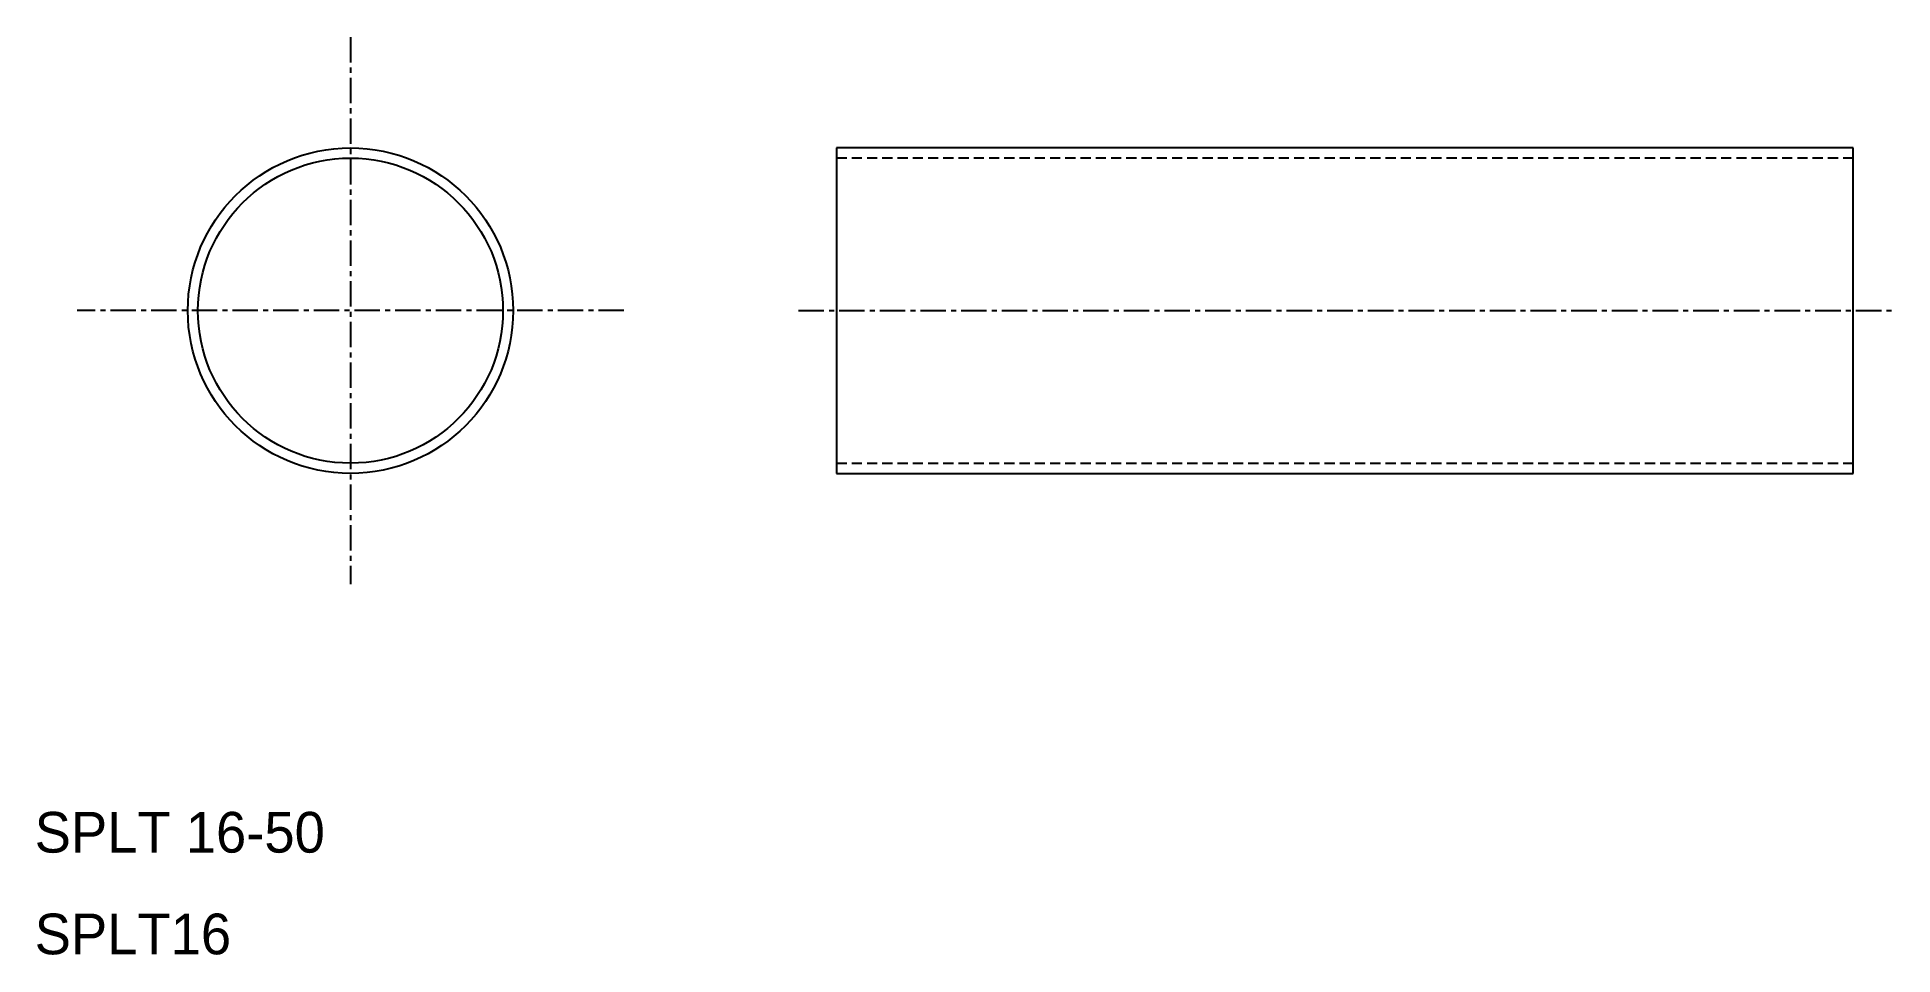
# Model space of a CAD drawing. Extents: x 10.1 to 101.4, y 10 to 55.1.
import ezdxf

# ---------------------------------------------------------------- set-up
doc = ezdxf.new("R2010")
doc.units = 0
doc.linetypes.add('CENTER', pattern=[2, 1.25, -0.25, 0.25, -0.25])
doc.linetypes.add('DASHED', pattern=[0.75, 0.5, -0.25])
doc.layers.get('0').update_dxf_attribs({"linetype": 'CONTINUOUS'})
doc.layers.add('CENTER', color=1, linetype='CENTER')

msp = doc.modelspace()

# ---------------------------------------------------------------- linework, layer by layer
at = {"color": 7, "linetype": 'CONTINUOUS'}
for p, q in [((99.434, 49.647), (49.434, 49.647)), ((49.434, 49.647), (49.434, 33.647)), ((99.434, 33.647), (99.434, 49.647)), ((49.434, 33.647), (99.434, 33.647))]:
    msp.add_line(p, q, dxfattribs=at)
at = {"color": 3, "linetype": 'DASHED'}
for p, q in [((99.434, 49.147), (49.434, 49.147)), ((49.434, 34.147), (99.434, 34.147))]:
    msp.add_line(p, q, dxfattribs=at)
at = {"color": 7, "linetype": 'CONTINUOUS'}
for radius in [8, 7.5]:
    msp.add_circle((25.532, 41.647), radius, dxfattribs=at)
at = {"layer": 'CENTER', "color": 1, "linetype": 'CENTER'}
for p, q in [((25.532, 55.097), (25.532, 28.198)), ((38.982, 41.647), (12.083, 41.647)), ((47.566, 41.647), (101.382, 41.647))]:
    msp.add_line(p, q, dxfattribs=at)

# ---------------------------------------------------------------- texts
at = {"color": 7, "linetype": 'CONTINUOUS'}
for s, p in [('SPLT 16-50', (10, 15)), ('SPLT16', (10, 10))]:
    msp.add_text(s, height=2, dxfattribs=at).set_placement(p)

doc.saveas('drawing.dxf')
